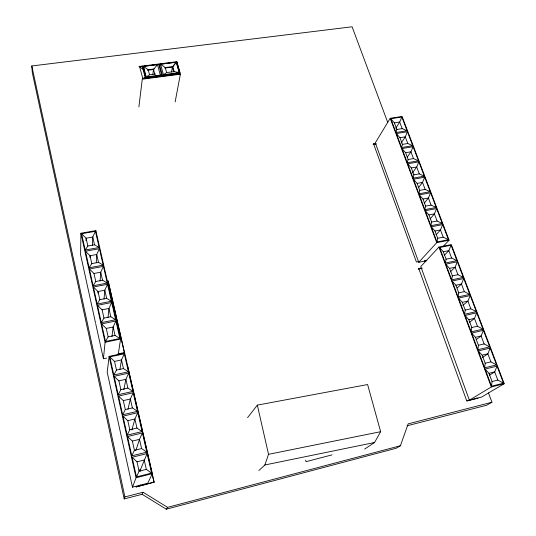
<?xml version="1.0" encoding="UTF-8"?>
<svg xmlns="http://www.w3.org/2000/svg" width="536" height="536" viewBox="0 0 536 536"><rect width="100%" height="100%" fill="white"/><g stroke="black" fill="none" stroke-linecap="round" stroke-linejoin="round"><path stroke-width="0.8" d="M118.161 354.839L120.58 339.027L95.83 230.634L80.923 233.234L80.601 254.855L95.582 323.114M86.035 240.711L86.102 238.212L81.566 233.736L95.462 231.304L99.16 247.511L85.177 250.031L81.566 233.736M89.948 257.38L90.014 255.712L85.445 251.223L99.428 248.704L103.18 265.159L89.117 267.765L85.445 251.223M92.393 245.367L92.768 237.039L95.462 231.304M95.743 232.296L95.83 230.634M96.259 262.519L96.715 254.493L99.428 248.704M97.907 293.118L98.014 291.51L93.385 287.008L107.548 284.294L111.421 301.259L97.17 304.066L93.385 287.008M100.105 281.058L100.728 272.208L103.455 266.365L89.385 268.978L93.11 285.782L107.267 283.068L103.455 266.365M104.038 299.055L104.801 290.197L107.548 284.294M80.923 233.234L105.096 342.27L103.408 358.765L106.664 358.068M108.024 317.325L108.935 308.461L111.702 302.505L97.445 305.319L101.291 322.645L115.635 319.731L111.702 302.505M491.532 386.215L492.055 381.511L488.973 373.311L485.107 369.063L497.046 366.128L503.525 383.186L491.532 386.215L485.107 369.063M138.891 106.932L142.281 79.181L180.377 74.203L176.833 61.7L138.911 66.498M109.116 356.366L107.193 372.178L132.472 487.17L147.748 483.264L152.284 473.657L124.694 353.036L109.116 356.366L136.07 477.757L132.472 487.17M484.645 367.823L485.194 363.254L482.159 355.174L478.313 350.933L490.192 348.092L496.577 364.895L484.645 367.823L478.313 350.933M111.95 336.662L113.136 327.014L115.923 320.997L101.572 323.911L105.478 341.512L119.917 338.491L115.923 320.997M477.857 349.713L478.44 345.264L475.445 337.305L471.62 333.064L483.432 330.317L489.73 346.879L477.857 349.713L471.62 333.064M152.82 74.397L153.497 69.513L157.457 64.595L160.679 76.333L142.817 78.658L139.675 66.846L157.457 64.595M471.171 331.864L471.781 327.536L468.833 319.69L465.02 315.456L476.779 312.803L482.983 329.124L471.171 331.864L465.02 315.456M464.578 314.277L465.215 310.069L462.313 302.338L458.521 298.11L470.219 295.544L476.33 311.624L464.578 314.277L458.521 298.11M458.086 296.944L458.749 292.85L455.888 285.232L452.116 281.011L463.754 278.526L469.777 294.385L458.086 296.944L452.116 281.011M119.863 369.646L121.498 359.931L124.312 353.8L109.793 356.902L113.82 375.006L128.426 371.796L124.312 353.8M171.554 71.971L172.391 67.094L176.317 62.203L179.62 73.861L161.966 76.166L158.743 64.427L176.317 62.203M124.513 352.534L124.432 353.003L108.118 280.864L124.513 352.534L117.98 353.934M451.68 279.859L452.371 275.879L449.55 268.369L445.798 264.154L457.375 261.756L463.318 277.387L451.68 279.859L445.798 264.154M176.545 63.315L176.833 61.7L179.975 72.95L145.772 77.398L142.73 66.042M445.369 263.022L446.093 259.156L443.305 251.753L439.574 247.538L451.091 245.227L456.947 260.63L445.369 263.022L439.574 247.538M175.151 101.894L180.377 74.203M123.829 389.752L125.893 379.307L128.727 373.116L114.114 376.332L118.201 394.731L132.908 391.407L128.727 373.116M436.954 242.004L437.711 238.272L434.977 231.003L431.266 226.802L442.716 224.584L448.458 239.713L436.954 242.004L431.266 226.802M430.85 225.703L431.627 222.078L428.934 214.909L425.242 210.715L436.632 208.578L442.3 223.499L430.85 225.703L425.242 210.715M424.834 209.63L425.631 206.105L422.978 199.037L419.299 194.849L430.636 192.793L436.224 207.499L424.834 209.63L419.299 194.849M127.957 409.33L130.355 398.998L133.216 392.747L118.503 396.077L122.657 414.77L137.464 411.326L133.216 392.747M418.897 193.784L419.722 190.36L417.102 183.386L413.444 179.205L424.72 177.222L430.234 191.727L418.897 193.784L413.444 179.205M413.048 178.153L413.886 174.823L411.306 167.949L407.662 163.775L418.891 161.865L424.324 176.17L413.048 178.153L407.662 163.775M407.273 162.736L408.137 159.5L405.591 152.72L401.96 148.559L413.135 146.71L418.495 160.827L407.273 162.736L401.96 148.559M131.889 429.966L134.898 419.011L137.772 412.693L122.958 416.144L127.179 435.145L142.087 431.581L137.772 412.693M401.578 147.534L402.462 144.392L399.95 137.698L396.339 133.544L407.454 131.762L412.747 145.691L401.578 147.534L396.339 133.544M395.963 132.533L396.868 129.478L394.389 122.871L390.791 118.731L401.853 117.016L407.072 130.757L395.963 132.533L390.791 118.731M258.848 470.534L264.851 464.987L268.536 454.327L257.327 405.122L367.609 384.54L380.634 431.688L374.55 442.508L364.654 449.061M488.437 392.834L491.941 402.241L408.171 423.855L400.412 445.744L396.124 448.27L166.287 509.2L142.1 494.299L124.191 498.929L124.901 496.926L31.798 65.962L352.105 26.8L387.722 122.422M140.78 471.318L140.419 469.71L147.112 453.563L132.097 457.262L136.466 476.899L151.574 473.08L147.112 453.563M490.192 348.092L487.854 353.807L482.507 357.478M497.046 366.128L494.695 371.897L489.227 375.361M483.432 330.317L481.114 335.978L476.544 339.368M476.779 312.803L474.467 318.411L469.368 322.484M470.219 295.544L467.921 301.098L462.937 305.366M463.754 278.526L461.469 284.033L457.208 287.933M451.091 245.227L448.833 250.634L444.19 255.438M457.375 261.756L455.104 267.216L450.347 271.846M442.716 224.584L440.465 229.931L436.11 234.788M436.632 208.578L434.401 213.871L430.147 218.889M430.636 192.793L428.411 198.039L424.257 203.211M418.891 161.865L416.686 167.018L412.365 172.974M424.72 177.222L422.509 182.421L418.448 187.741M140.131 485.214L140.894 485.02M413.135 146.71L410.945 151.829L407.193 157.249M407.454 131.762L405.283 136.834L401.156 143.085M401.853 117.016L399.688 122.047L395.782 128.251M142.409 432.961L146.79 452.156L131.782 455.848L127.494 436.538L142.409 432.961L139.507 439.346L136.017 450.079L134.509 450.448M136.466 476.899L139.099 471.191L137.002 461.804L132.097 457.262M142.1 494.299L143.065 492.242L167.601 507.351L400.412 445.744M131.782 455.848L134.422 450.307L132.359 441.074L127.494 436.538M127.179 435.145L129.826 429.758L127.796 420.68L122.958 416.144M122.657 414.77L125.303 409.544L123.307 400.613L118.503 396.077M154.147 482.105L136.137 486.943L154.147 482.105L127.782 366.852M118.201 394.731L120.855 389.659L118.885 380.862L114.114 376.332M113.82 375.006L116.473 370.081L114.537 361.432L109.793 356.902M105.478 341.512L108.138 336.836L106.262 328.427L101.572 323.911M101.291 322.645L103.957 318.109L102.101 309.821L97.445 305.319M97.17 304.066L99.837 299.664L98.014 291.51L104.801 290.197L106.644 298.331L111.421 301.259M375.904 143.42L373.545 143.802L373.13 144.486L376.272 143.976M443.466 246.158L449.088 240.188L402.067 116.459L390.201 118.295L375.307 142.831L418.73 262.312L426.75 260.67M93.11 285.782L95.776 281.507L93.981 273.474L89.385 268.978M89.117 267.765L91.783 263.618L90.014 255.712L96.715 254.493L98.503 262.379L103.18 265.159M85.177 250.031L87.844 246.004L86.102 238.212L92.768 237.039L94.524 244.811L99.16 247.511M166.287 509.2L167.601 507.351M247.592 417.631L257.327 405.122M160.532 64.179L165.229 67.543L172.793 66.578L176.324 62.183L179.292 72.641L163.44 74.705L160.532 64.179L176.324 62.183M418.73 262.312L436.746 242.641L449.088 240.188M424.646 261.099L425.711 260.469L425.236 260.978L424.948 260.195M421.229 268.06L418.77 268.57L418.268 269.112L422.355 268.268M438.944 247.063L420.78 266.553L469.375 400.178L491.331 386.952L504.202 383.702L451.299 244.584L438.944 247.063L491.331 386.952M161.966 76.166L164.338 74.578M163.44 74.705L166.629 72.574L174.207 71.596L179.292 72.641M142.817 78.658L145.269 77.057M146.254 76.936L162.281 74.852L159.373 64.327L143.414 66.35L146.254 76.936L149.537 74.792L155.668 73.995M475.533 398.603L476.725 398.107L476.142 398.449M504.202 383.702L481.656 397.042L466.722 400.848L418.77 268.57M491.941 402.241L486.668 405.223L407.052 425.805M331.958 454.89L306.063 461.67L305.6 460.076M124.901 496.926L143.065 492.242M466.916 401.008L478.139 398.148M136.07 477.757L152.284 473.657M139.099 471.191L146.321 469.375L151.574 473.08M138.904 470.085L140.419 469.71M492.055 381.511L497.79 380.078L503.525 383.186M488.973 373.311L494.695 371.897L497.79 380.078M137.002 461.804L144.197 460.022L146.321 469.375M134.422 450.307L141.598 448.552L146.79 452.156M485.194 363.254L490.902 361.86L496.577 364.895M482.159 355.174L487.854 353.807L490.902 361.86M132.359 441.074L139.507 439.346L141.598 448.552M478.44 345.264L484.115 343.918L489.73 346.879M129.826 429.758L136.948 428.063L142.087 431.581M475.445 337.305L481.114 335.978L484.115 343.918M127.796 420.68L134.898 419.011L136.948 428.063M471.781 327.536L477.429 326.236L482.983 329.124M125.303 409.544L132.379 407.909L137.464 411.326M123.307 400.613L130.355 398.998L132.379 407.909M468.833 319.69L474.467 318.411L477.429 326.236M120.855 389.659L127.883 388.077L132.908 391.407M465.215 310.069L470.836 308.81L476.33 311.624M118.885 380.862L125.893 379.307L127.883 388.077M462.313 302.338L467.921 301.098L470.836 308.81M116.473 370.081L123.454 368.56L128.426 371.796M458.749 292.85L464.344 291.638L469.777 294.385M455.888 285.232L461.469 284.033L464.344 291.638M114.537 361.432L121.498 359.931L123.454 368.56M452.371 275.879L457.938 274.707L463.318 277.387M105.096 342.27L120.58 339.027M108.138 336.836L115.039 335.402L119.917 338.491M449.55 268.369L455.104 267.216L457.938 274.707M418.844 261.514L416.398 262.017L373.545 143.802M106.262 328.427L113.136 327.014L115.039 335.402M446.093 259.156L451.627 258.017L456.947 260.63M264.851 464.987L374.55 442.508M443.305 251.753L448.833 250.634L451.627 258.017M103.957 318.109L110.811 316.722L115.635 319.731M268.536 454.327L380.634 431.688M102.101 309.821L108.935 308.461L110.811 316.722M437.711 238.272L443.212 237.187L448.458 239.713M99.837 299.664L106.644 298.331M434.977 231.003L440.465 229.931L443.212 237.187M95.776 281.507L102.544 280.221L107.267 283.068M431.627 222.078L437.101 221.026L442.3 223.499M428.934 214.909L434.401 213.871L437.101 221.026M93.981 273.474L100.728 272.208L102.544 280.221M425.631 206.105L431.078 205.094L436.224 207.499M422.978 199.037L428.411 198.039L431.078 205.094M91.783 263.618L98.503 262.379M419.722 190.36L425.142 189.382L430.234 191.727M87.844 246.004L94.524 244.811M417.102 183.386L422.509 182.421L425.142 189.382M413.886 174.823L419.286 173.885L424.324 176.17M411.306 167.949L416.686 167.018L419.286 173.885M408.137 159.5L413.504 158.596L418.495 160.827M405.591 152.72L410.945 151.829L413.504 158.596M402.462 144.392L407.802 143.514L412.747 145.691M399.95 137.698L405.283 136.834L407.802 143.514M396.868 129.478L402.181 128.633L407.072 130.757M394.389 122.871L399.688 122.047L402.181 128.633M142.804 66.424L142.248 66.498L145.082 77.09L145.645 77.017L143.414 66.35L148.171 69.727L154.294 68.943M147.299 70.303L153.497 69.513L154.81 74.337M164.74 68.072L172.391 67.094L173.738 71.884M176.391 73.191L179.62 73.861M158.261 75.824L160.679 76.333M139.675 66.846L143.655 69.66M158.743 64.427L160.05 65.365M390.201 118.295L436.746 242.641M172.793 66.578L174.207 71.596M165.229 67.543L166.629 72.574M148.171 69.727L149.537 74.792M152.144 474.206L154.006 482.367M95.756 323.918L103.227 357.948M124.191 498.929L32.314 72.755L31.798 65.962"/></g></svg>
